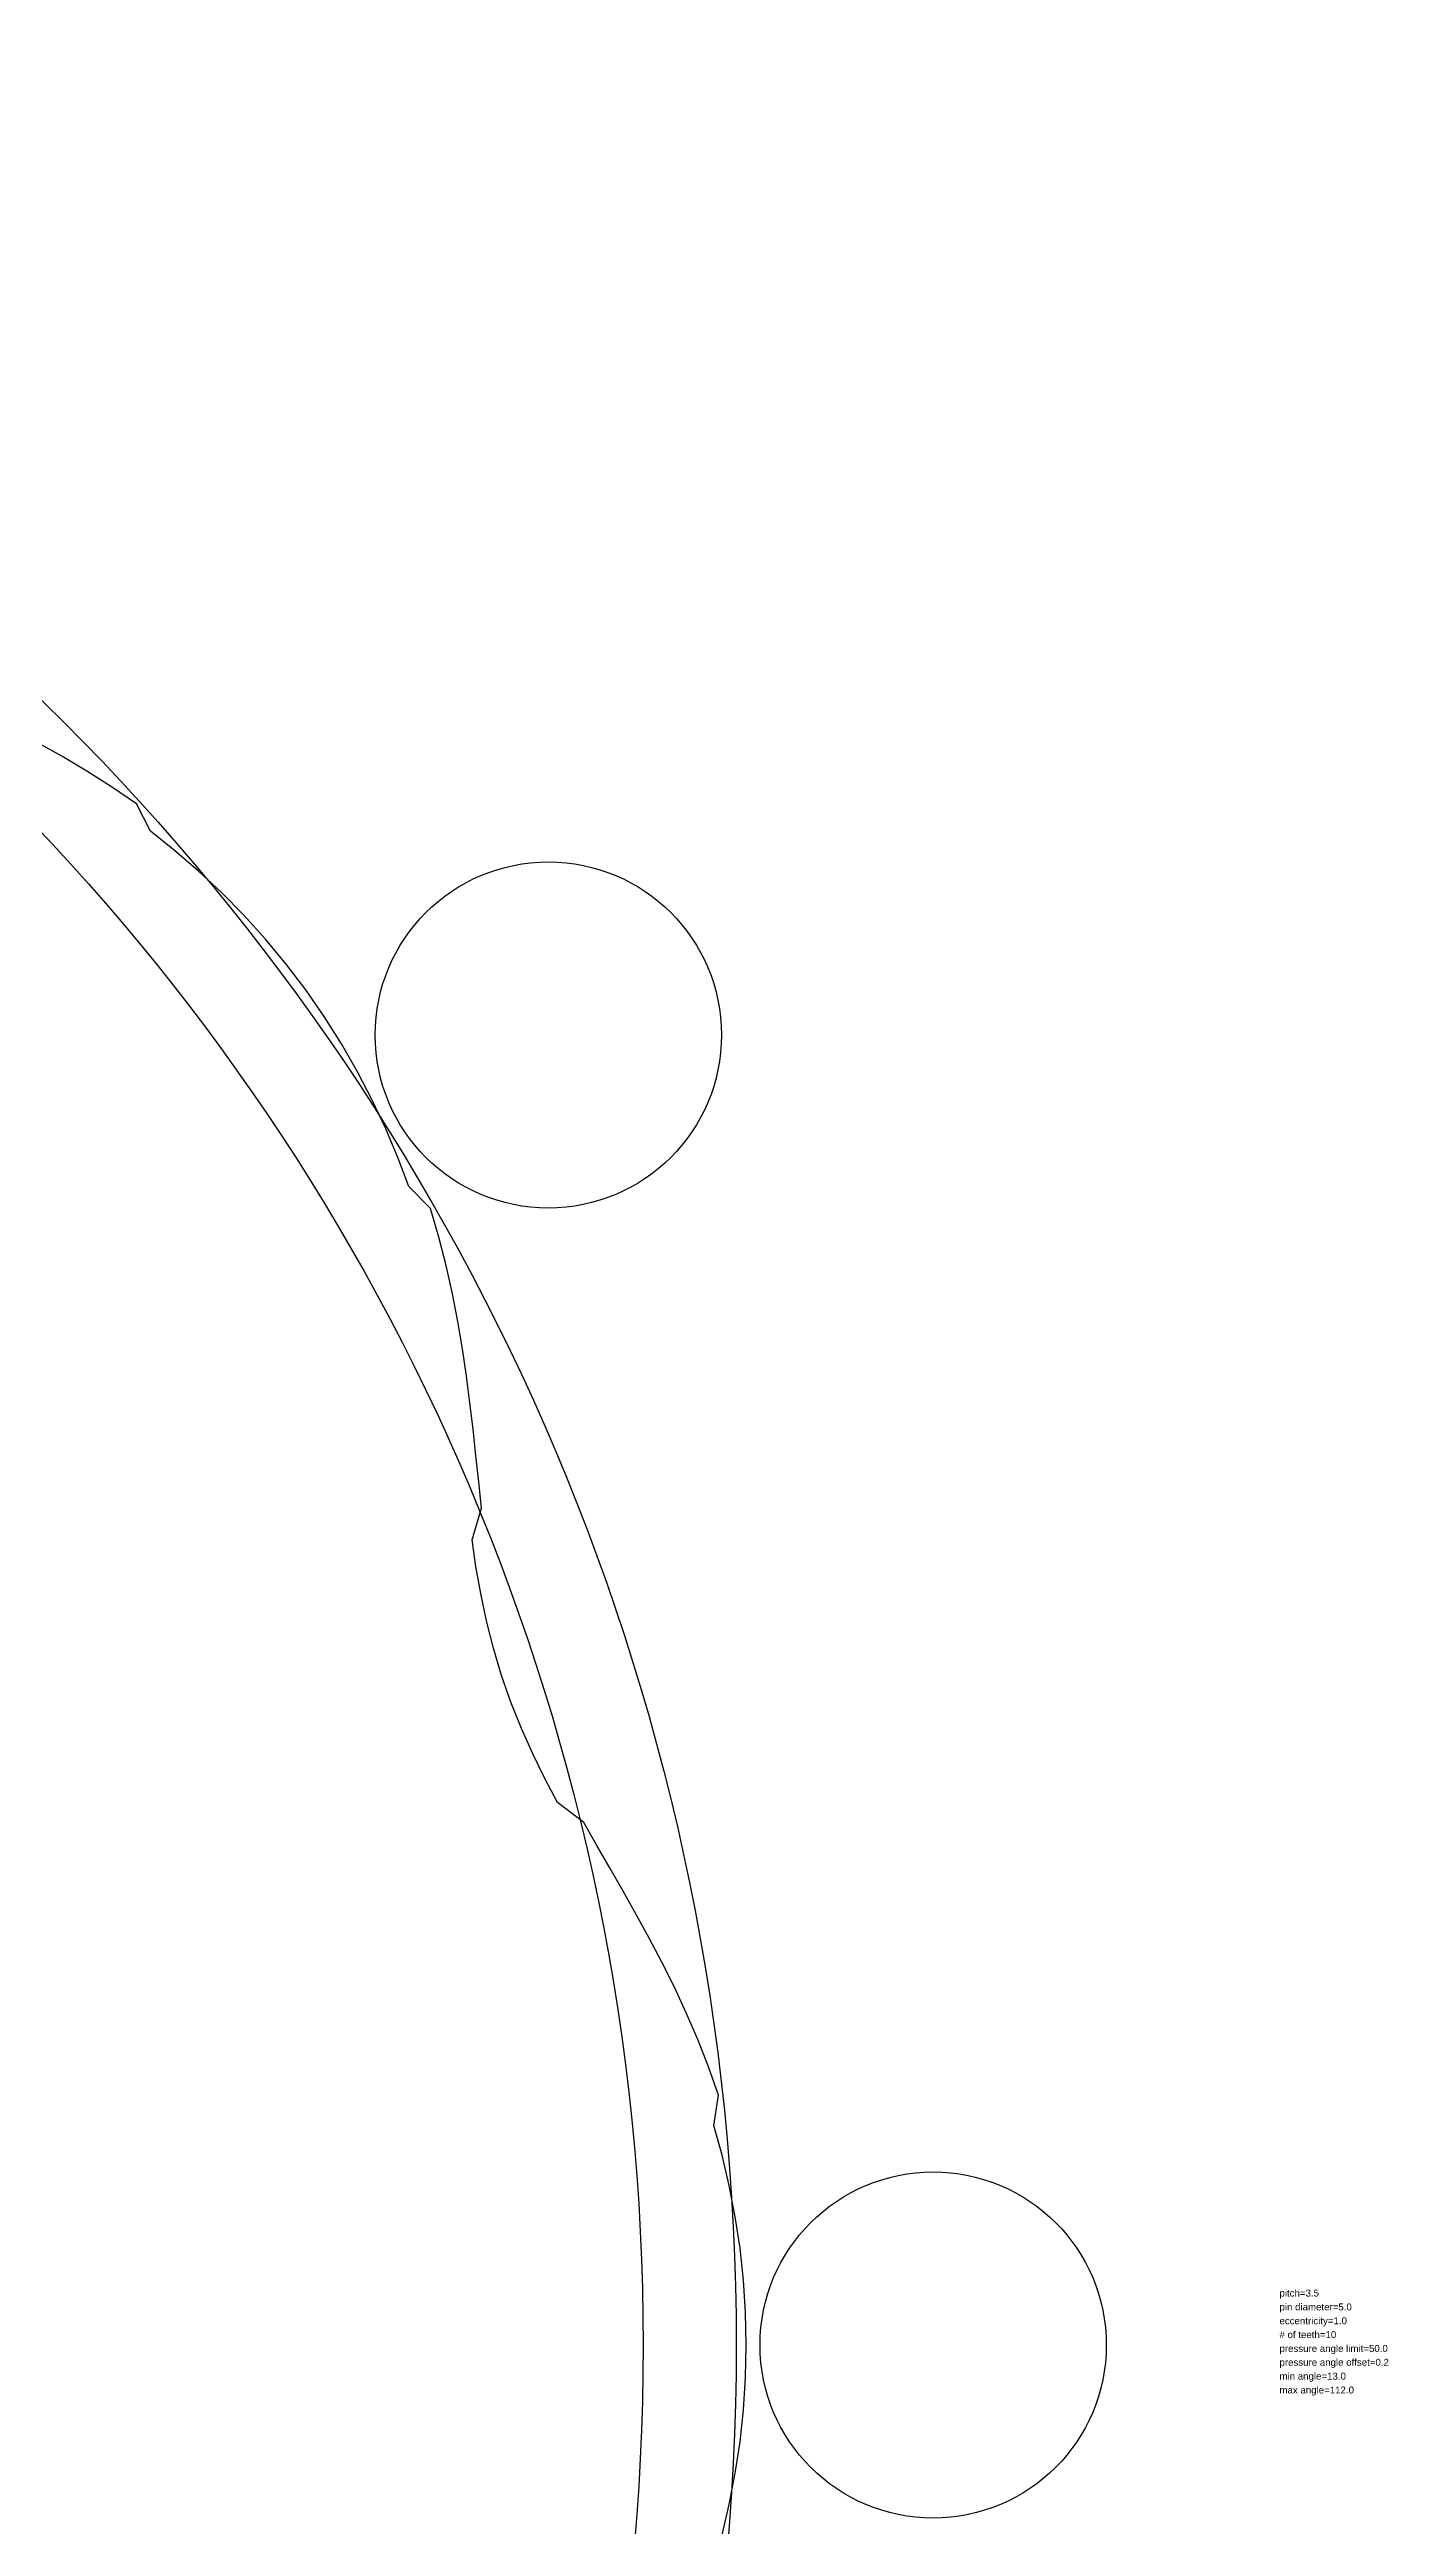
# Model space of a CAD drawing. Extents: x -36.1 to 41.6, y -37.1 to 37.1.
# Drawn here: x 22.24 to 41.57, y -2.62 to 33.16 of the extents above; entities that cross this region are included whole.
import ezdxf

# ---------------------------------------------------------------- set-up
doc = ezdxf.new("R2010")
doc.units = 0
for name, color, linetype in [('CAM', 1, 'continuous'), ('PRESSURE', 3, 'continuous'), ('ROLLER', 5, 'continuous'), ('TEXT', 2, 'continuous')]:
    doc.layers.add(name, color=color, linetype=linetype)
doc.styles.get("Standard").update_dxf_attribs({"font": 'ARIAL.TTF', "width": 40, "oblique": 50})

msp = doc.modelspace()

# ---------------------------------------------------------------- linework, layer by layer
at = {"layer": 'cam'}
for p, q in [((22.421, 22.947), (22.063, 23.145)), ((22.78, 22.734), (22.421, 22.947)), ((23.138, 22.505), (22.78, 22.734)), ((23.496, 22.26), (23.138, 22.505)), ((23.7, 21.866), (23.496, 22.26)), ((24.048, 21.588), (23.7, 21.866)), ((24.39, 21.293), (24.048, 21.588)), ((24.723, 20.98), (24.39, 21.293)), ((25.047, 20.651), (24.723, 20.98)), ((25.359, 20.306), (25.047, 20.651)), ((25.657, 19.946), (25.359, 20.306)), ((25.94, 19.573), (25.657, 19.946)), ((26.207, 19.188), (25.94, 19.573)), ((26.457, 18.794), (26.207, 19.188)), ((26.689, 18.391), (26.457, 18.794)), ((26.902, 17.981), (26.689, 18.391)), ((27.096, 17.567), (26.902, 17.981)), ((27.272, 17.151), (27.096, 17.567)), ((27.428, 16.734), (27.272, 17.151)), ((27.74, 16.418), (27.428, 16.734)), ((27.863, 16.002), (27.74, 16.418)), ((27.969, 15.591), (27.863, 16.002)), ((28.061, 15.184), (27.969, 15.591)), ((28.139, 14.782), (28.061, 15.184)), ((28.206, 14.387), (28.139, 14.782)), ((28.263, 13.996), (28.206, 14.387)), ((28.312, 13.611), (28.263, 13.996)), ((28.356, 13.229), (28.312, 13.611)), ((28.397, 12.849), (28.356, 13.229)), ((28.438, 12.47), (28.397, 12.849)), ((28.481, 12.089), (28.438, 12.47)), ((28.343, 11.632), (28.481, 12.089)), ((28.399, 11.246), (28.343, 11.632)), ((28.467, 10.856), (28.399, 11.246)), ((28.55, 10.461), (28.467, 10.856)), ((28.65, 10.066), (28.55, 10.461)), ((28.768, 9.672), (28.65, 10.066)), ((28.904, 9.284), (28.768, 9.672)), ((29.055, 8.905), (28.904, 9.284)), ((29.22, 8.538), (29.055, 8.905)), ((29.395, 8.182), (29.22, 8.538)), ((29.576, 7.837), (29.395, 8.182)), ((29.956, 7.548), (29.576, 7.837)), ((30.145, 7.215), (29.956, 7.548)), ((30.335, 6.884), (30.145, 7.215)), ((30.525, 6.553), (30.335, 6.884)), ((30.714, 6.218), (30.525, 6.553)), ((30.901, 5.877), (30.714, 6.218)), ((31.084, 5.528), (30.901, 5.877)), ((31.263, 5.168), (31.084, 5.528)), ((31.436, 4.798), (31.263, 5.168)), ((31.601, 4.415), (31.436, 4.798)), ((31.757, 4.019), (31.601, 4.415)), ((31.902, 3.611), (31.757, 4.019)), ((31.835, 3.171), (31.902, 3.611)), ((31.953, 2.742), (31.835, 3.171)), ((32.056, 2.302), (31.953, 2.742)), ((32.142, 1.853), (32.056, 2.302)), ((32.211, 1.397), (32.142, 1.853)), ((32.26, 0.935), (32.211, 1.397)), ((32.29, 0.468), (32.26, 0.935)), ((32.3, 0), (32.29, 0.468)), ((32.29, -0.468), (32.3, 0)), ((32.26, -0.935), (32.29, -0.468)), ((32.211, -1.397), (32.26, -0.935)), ((32.142, -1.853), (32.211, -1.397)), ((32.056, -2.302), (32.142, -1.853)), ((31.953, -2.742), (32.056, -2.302))]:
    msp.add_line(p, q, dxfattribs=at)
at = {"layer": 'pressure'}
for radius in [33.156, 31.813]:
    msp.add_circle((-1, 0), radius, dxfattribs=at)
at = {"layer": 'roller'}
for centre in [(29.444, 18.922), (35, 0)]:
    msp.add_circle(centre, 2.5, dxfattribs=at)

# ---------------------------------------------------------------- texts
at = {"layer": 'text'}
for s, p in [('pitch=3.5', (40, 0.7)), ('eccentricity=1.0', (40, 0.3)), ('pin diameter=5.0', (40, 0.5)), ('# of teeth=10', (40, 0.1)), ('pressure angle limit=50.0', (40, -0.1)), ('pressure angle offset=0.2', (40, -0.3)), ('min angle=13.0', (40, -0.5)), ('max angle=112.0', (40, -0.7))]:
    msp.add_text(s, height=0.1, dxfattribs=at).set_placement(p)

doc.saveas('drawing.dxf')
